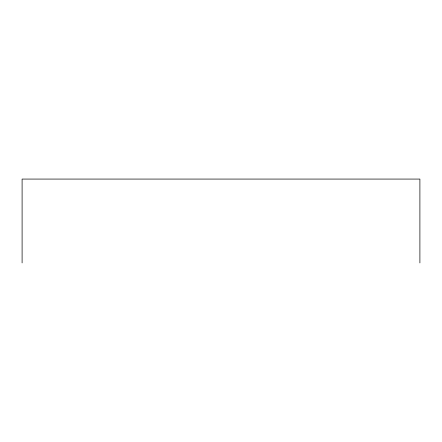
<?xml version="1.0" encoding="UTF-8"?>
<svg xmlns="http://www.w3.org/2000/svg" width="442" height="442" viewBox="0 0 442 442"><rect width="100%" height="100%" fill="white"/><g stroke="black" fill="none" stroke-linecap="round" stroke-linejoin="round"><path stroke-width="0.66" d="M419.9 262.929L419.9 179.071L22.1 179.071L22.1 262.929"/></g></svg>
